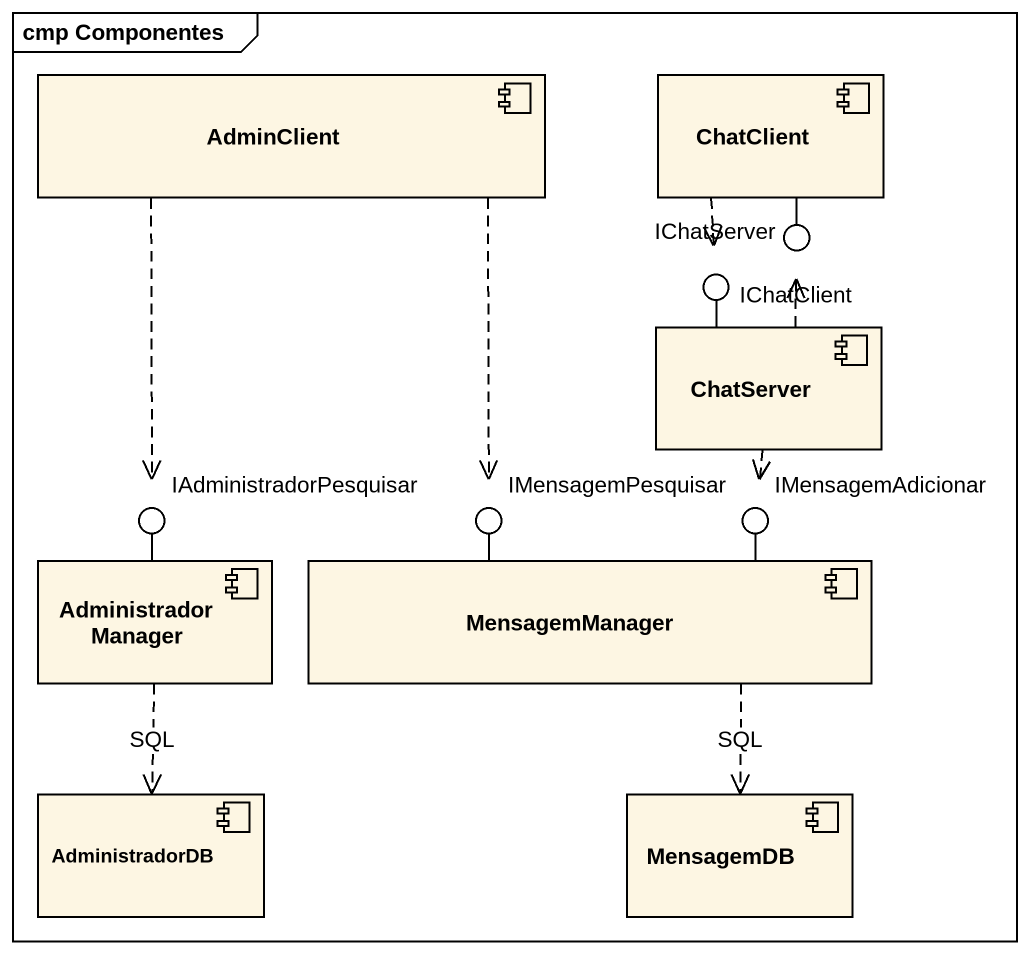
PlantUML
@startuml
mainframe cmp Componentes
component AdminClient
component ChatClient
() IChatServer
() IChatClient
component ChatServer
() IAdministradorPesquisar
() IMensagemPesquisar
() IMensagemAdicionar
component AdministradorManager
component MensagemManager
component AdministradorDB
component MensagemDB
ChatServer -up- IChatServer
ChatClient -- IChatClient
AdministradorManager -up- IAdministradorPesquisar
MensagemManager -up- IMensagemPesquisar
MensagemManager -up- IMensagemAdicionar
AdminClient ..> IAdministradorPesquisar
AdminClient ..> IMensagemPesquisar
ChatClient ..> IChatServer
ChatServer .up.> IChatClient
ChatServer ..> IMensagemAdicionar
AdministradorManager ..> AdministradorDB : SQL
MensagemManager ..> MensagemDB : SQL
@enduml
